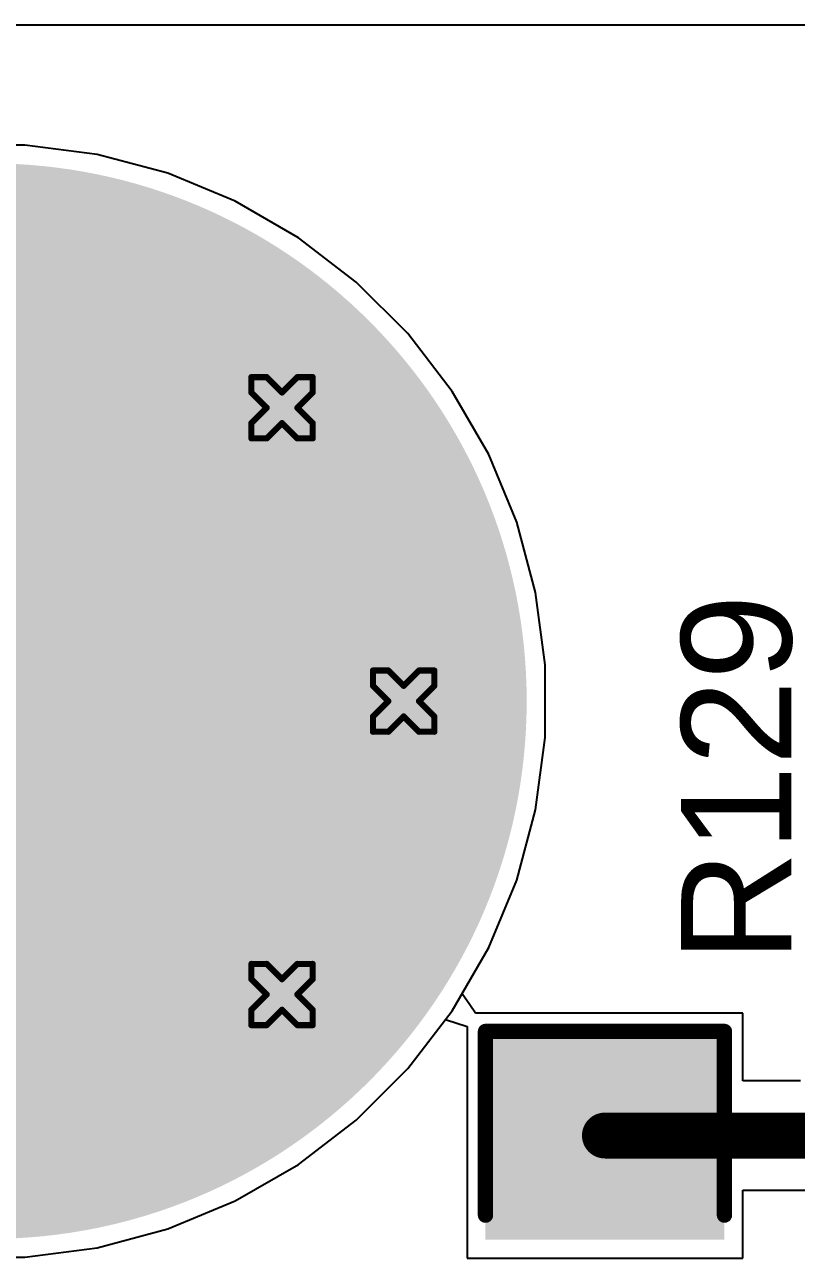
# Model space of a CAD drawing. Header units: inches. Extents: x -11 to 5379, y 0 to 5429.
# Drawn here: x 178.36 to 184.75, y 99.34 to 109.61 of the extents above; entities that cross this region are included whole.
import ezdxf

# ---------------------------------------------------------------- set-up
doc = ezdxf.new("R2010")
doc.units = ezdxf.units.IN
for name, color, linetype in [('Bottom Layer', 5, 'Continuous'), ('Bottom Solder', 6, 'Continuous'), ('Drill Drawing', 1, 'Continuous'), ('GND', 16, 'Continuous'), ('Multi-Layer', 9, 'Continuous'), ('Pad Holes', 156, 'Continuous'), ('PWR', 76, 'Continuous'), ('Top Layer', 1, 'Continuous'), ('Top Overlay', 2, 'Continuous'), ('Top Paste', 8, 'Continuous'), ('Top Solder', 216, 'Continuous'), ('Via Holes', 16, 'Continuous')]:
    doc.layers.add(name, color=color, linetype=linetype)
doc.styles.add('Arial', font='', dxfattribs={"height": 0.2})
doc.styles.get('Arial').set_extended_font_data('Arial')

# ---------------------------------------------------------------- blocks, each defined once
blk = doc.blocks.new('C___1206_664')
at = {"layer": 'Top Layer'}
for points in [[(-2.032, 0.889), (-0.508, 0.889), (-0.508, -0.889), (-2.032, -0.889)], [(0.508, 0.889), (2.032, 0.889), (2.032, -0.889), (0.508, -0.889)]]:
    blk.add_hatch(color=1, dxfattribs=at).paths.add_polyline_path(points)
at = {"layer": 'Top Paste'}
for points in [[(-2.032, 0.889), (-0.508, 0.889), (-0.508, -0.889), (-2.032, -0.889)], [(0.508, 0.889), (2.032, 0.889), (2.032, -0.889), (0.508, -0.889)]]:
    blk.add_hatch(color=8, dxfattribs=at).paths.add_polyline_path(points)
at = {"layer": 'Top Solder'}
for points in [[(-2.1336, 0.9906), (-0.4064, 0.9906), (-0.4064, -0.9906), (-2.1336, -0.9906)], [(0.4064, 0.9906), (2.1336, 0.9906), (2.1336, -0.9906), (0.4064, -0.9906)]]:
    blk.add_hatch(color=216, dxfattribs=at).paths.add_polyline_path(points)
at = {"layer": 'Top Overlay'}
for points in [[(-2.1336, -0.9906, 0.127, 0.127, 0), (-2.1336, 0.9906, 0.127, 0.127, 0)], [(-0.6096, 0.9906, 0.127, 0.127, 0), (-2.1336, 0.9906, 0.127, 0.127, 0)], [(2.1336, 0.9906, 0.127, 0.127, 0), (0.6096, 0.9906, 0.127, 0.127, 0)], [(2.1336, -0.9906, 0.127, 0.127, 0), (2.1336, 0.9906, 0.127, 0.127, 0)], [(-0.6096, -0.9906, 0.127, 0.127, 0), (-2.1336, -0.9906, 0.127, 0.127, 0)], [(2.1336, -0.9906, 0.127, 0.127, 0), (0.6096, -0.9906, 0.127, 0.127, 0)]]:
    blk.add_lwpolyline(points, format="xyseb", dxfattribs=at)
for points in [[(-2.16535, 0.9906, 0.0635, 0.0635, 1), (-2.10185, 0.9906, 0.0635, 0.0635, 1)], [(-2.16535, 0.9906, 0.0635, 0.0635, 1), (-2.10185, 0.9906, 0.0635, 0.0635, 1)], [(-0.64135, 0.9906, 0.0635, 0.0635, 1), (-0.57785, 0.9906, 0.0635, 0.0635, 1)], [(0.57785, 0.9906, 0.0635, 0.0635, 1), (0.64135, 0.9906, 0.0635, 0.0635, 1)], [(2.10185, 0.9906, 0.0635, 0.0635, 1), (2.16535, 0.9906, 0.0635, 0.0635, 1)], [(2.10185, 0.9906, 0.0635, 0.0635, 1), (2.16535, 0.9906, 0.0635, 0.0635, 1)], [(-2.16535, -0.9906, 0.0635, 0.0635, 1), (-2.10185, -0.9906, 0.0635, 0.0635, 1)], [(-2.16535, -0.9906, 0.0635, 0.0635, 1), (-2.10185, -0.9906, 0.0635, 0.0635, 1)], [(-0.64135, -0.9906, 0.0635, 0.0635, 1), (-0.57785, -0.9906, 0.0635, 0.0635, 1)], [(0.57785, -0.9906, 0.0635, 0.0635, 1), (0.64135, -0.9906, 0.0635, 0.0635, 1)], [(2.10185, -0.9906, 0.0635, 0.0635, 1), (2.16535, -0.9906, 0.0635, 0.0635, 1)], [(2.10185, -0.9906, 0.0635, 0.0635, 1), (2.16535, -0.9906, 0.0635, 0.0635, 1)]]:
    blk.add_lwpolyline(points, format="xyseb", close=True, dxfattribs=at)

msp = doc.modelspace()

# ---------------------------------------------------------------- hatches: boundary and pattern name
at = {"layer": 'Bottom Layer'}
h = msp.add_hatch(color=5, dxfattribs=at)
edge = h.paths.add_edge_path()
edge.add_arc((178.054, 104), 4.36, 0, 360)
h = msp.add_hatch(color=5, dxfattribs=at)
edge = h.paths.add_edge_path()
edge.add_arc((180.488, 106.434), 0.3, 0, 360)
h = msp.add_hatch(color=5, dxfattribs=at)
edge = h.paths.add_edge_path()
edge.add_arc((181.496, 104), 0.3, 0, 360)
h = msp.add_hatch(color=5, dxfattribs=at)
edge = h.paths.add_edge_path()
edge.add_arc((180.488, 101.566), 0.3, 0, 360)
at = {"layer": 'Bottom Solder'}
h = msp.add_hatch(color=6, dxfattribs=at)
edge = h.paths.add_edge_path()
edge.add_arc((178.054, 104), 4.462, 0, 360)
at = {"layer": 'GND'}
h = msp.add_hatch(color=16, dxfattribs=at)
edge = h.paths.add_edge_path()
edge.add_arc((178.054, 104), 4.36, 0, 360)
h = msp.add_hatch(color=16, dxfattribs=at)
edge = h.paths.add_edge_path()
edge.add_arc((180.488, 106.434), 0.3, 0, 360)
h = msp.add_hatch(color=16, dxfattribs=at)
edge = h.paths.add_edge_path()
edge.add_arc((181.496, 104), 0.3, 0, 360)
h = msp.add_hatch(color=16, dxfattribs=at)
edge = h.paths.add_edge_path()
edge.add_arc((180.488, 101.566), 0.3, 0, 360)
at = {"layer": 'Multi-Layer'}
h = msp.add_hatch(color=9, dxfattribs=at)
edge = h.paths.add_edge_path()
edge.add_arc((178.054, 104), 4.36, 0, 360)
at = {"layer": 'Pad Holes'}
h = msp.add_hatch(color=7, dxfattribs=at)
edge = h.paths.add_edge_path()
edge.add_arc((178.054, 104), 2.5, 0, 360)
at = {"layer": 'PWR'}
h = msp.add_hatch(color=76, dxfattribs=at)
edge = h.paths.add_edge_path()
edge.add_arc((178.054, 104), 4.36, 0, 360)
h = msp.add_hatch(color=76, dxfattribs=at)
edge = h.paths.add_edge_path()
edge.add_arc((180.488, 106.434), 0.3, 0, 360)
h = msp.add_hatch(color=76, dxfattribs=at)
edge = h.paths.add_edge_path()
edge.add_arc((181.496, 104), 0.3, 0, 360)
h = msp.add_hatch(color=76, dxfattribs=at)
edge = h.paths.add_edge_path()
edge.add_arc((180.488, 101.566), 0.3, 0, 360)
at = {"layer": 'Top Layer'}
h = msp.add_hatch(color=1, dxfattribs=at)
edge = h.paths.add_edge_path()
edge.add_arc((178.054, 104), 4.36, 0, 360)
h = msp.add_hatch(color=1, dxfattribs=at)
edge = h.paths.add_edge_path()
edge.add_arc((180.488, 106.434), 0.3, 0, 360)
h = msp.add_hatch(color=1, dxfattribs=at)
edge = h.paths.add_edge_path()
edge.add_arc((181.496, 104), 0.3, 0, 360)
h = msp.add_hatch(color=1, dxfattribs=at)
edge = h.paths.add_edge_path()
edge.add_arc((180.488, 101.566), 0.3, 0, 360)
at = {"layer": 'Top Solder'}
h = msp.add_hatch(color=216, dxfattribs=at)
edge = h.paths.add_edge_path()
edge.add_arc((178.054, 104), 4.462, 0, 360)
at = {"layer": 'Via Holes'}
h = msp.add_hatch(color=7, dxfattribs=at)
edge = h.paths.add_edge_path()
edge.add_arc((180.488, 106.434), 0.15, 0, 360)
h = msp.add_hatch(color=7, dxfattribs=at)
edge = h.paths.add_edge_path()
edge.add_arc((181.496, 104), 0.15, 0, 360)
h = msp.add_hatch(color=7, dxfattribs=at)
edge = h.paths.add_edge_path()
edge.add_arc((180.488, 101.566), 0.15, 0, 360)

# ---------------------------------------------------------------- linework, layer by layer
at = {"layer": 'Bottom Layer'}
for p, q in [((9.671, 109.612), (186.207, 109.612)), ((178.356, 108.614), (177.752, 108.614)), ((178.956, 108.535), (178.356, 108.614)), ((179.54, 108.379), (178.956, 108.535)), ((180.099, 108.147), (179.54, 108.379)), ((180.623, 107.845), (180.099, 108.147)), ((181.103, 107.476), (180.623, 107.845)), ((181.53, 107.049), (181.103, 107.476)), ((181.899, 106.569), (181.53, 107.049)), ((182.201, 106.045), (181.899, 106.569)), ((182.433, 105.486), (182.201, 106.045)), ((182.589, 104.902), (182.433, 105.486)), ((182.668, 104.302), (182.589, 104.902)), ((182.668, 103.698), (182.668, 104.302)), ((182.589, 103.098), (182.668, 103.698)), ((182.433, 102.514), (182.589, 103.098)), ((182.201, 101.955), (182.433, 102.514)), ((181.899, 101.431), (182.201, 101.955)), ((181.53, 100.951), (181.899, 101.431)), ((181.103, 100.524), (181.53, 100.951)), ((180.623, 100.155), (181.103, 100.524)), ((180.099, 99.853), (180.623, 100.155)), ((179.54, 99.622), (180.099, 99.853)), ((178.956, 99.465), (179.54, 99.622)), ((178.356, 99.386), (178.956, 99.465)), ((177.752, 99.386), (178.356, 99.386))]:
    msp.add_line(p, q, dxfattribs=at)
at = {"layer": 'Drill Drawing'}
for points in [[(180.234, 106.561, 0.0508, 0.0508, 0), (180.234, 106.688, 0.0508, 0.0508, 0)], [(180.234, 106.688, 0.0508, 0.0508, 0), (180.361, 106.688, 0.0508, 0.0508, 0)], [(180.361, 106.688, 0.0508, 0.0508, 0), (180.488, 106.561, 0.0508, 0.0508, 0)], [(180.488, 106.561, 0.0508, 0.0508, 0), (180.615, 106.688, 0.0508, 0.0508, 0)], [(180.615, 106.688, 0.0508, 0.0508, 0), (180.742, 106.688, 0.0508, 0.0508, 0)], [(180.742, 106.561, 0.0508, 0.0508, 0), (180.742, 106.688, 0.0508, 0.0508, 0)], [(180.234, 106.561, 0.0508, 0.0508, 0), (180.361, 106.434, 0.0508, 0.0508, 0)], [(180.615, 106.434, 0.0508, 0.0508, 0), (180.742, 106.561, 0.0508, 0.0508, 0)], [(180.234, 106.307, 0.0508, 0.0508, 0), (180.361, 106.434, 0.0508, 0.0508, 0)], [(180.615, 106.434, 0.0508, 0.0508, 0), (180.742, 106.307, 0.0508, 0.0508, 0)], [(180.234, 106.18, 0.0508, 0.0508, 0), (180.234, 106.307, 0.0508, 0.0508, 0)], [(180.361, 106.18, 0.0508, 0.0508, 0), (180.488, 106.307, 0.0508, 0.0508, 0)], [(180.488, 106.307, 0.0508, 0.0508, 0), (180.615, 106.18, 0.0508, 0.0508, 0)], [(180.742, 106.18, 0.0508, 0.0508, 0), (180.742, 106.307, 0.0508, 0.0508, 0)], [(180.234, 106.18, 0.0508, 0.0508, 0), (180.361, 106.18, 0.0508, 0.0508, 0)], [(180.615, 106.18, 0.0508, 0.0508, 0), (180.742, 106.18, 0.0508, 0.0508, 0)], [(181.242, 104.127, 0.0508, 0.0508, 0), (181.242, 104.254, 0.0508, 0.0508, 0)], [(181.242, 104.254, 0.0508, 0.0508, 0), (181.369, 104.254, 0.0508, 0.0508, 0)], [(181.369, 104.254, 0.0508, 0.0508, 0), (181.496, 104.127, 0.0508, 0.0508, 0)], [(181.496, 104.127, 0.0508, 0.0508, 0), (181.623, 104.254, 0.0508, 0.0508, 0)], [(181.623, 104.254, 0.0508, 0.0508, 0), (181.75, 104.254, 0.0508, 0.0508, 0)], [(181.75, 104.127, 0.0508, 0.0508, 0), (181.75, 104.254, 0.0508, 0.0508, 0)], [(181.242, 104.127, 0.0508, 0.0508, 0), (181.369, 104, 0.0508, 0.0508, 0)], [(181.623, 104, 0.0508, 0.0508, 0), (181.75, 104.127, 0.0508, 0.0508, 0)], [(181.242, 103.873, 0.0508, 0.0508, 0), (181.369, 104, 0.0508, 0.0508, 0)], [(181.623, 104, 0.0508, 0.0508, 0), (181.75, 103.873, 0.0508, 0.0508, 0)], [(181.242, 103.746, 0.0508, 0.0508, 0), (181.242, 103.873, 0.0508, 0.0508, 0)], [(181.369, 103.746, 0.0508, 0.0508, 0), (181.496, 103.873, 0.0508, 0.0508, 0)], [(181.496, 103.873, 0.0508, 0.0508, 0), (181.623, 103.746, 0.0508, 0.0508, 0)], [(181.75, 103.746, 0.0508, 0.0508, 0), (181.75, 103.873, 0.0508, 0.0508, 0)], [(181.242, 103.746, 0.0508, 0.0508, 0), (181.369, 103.746, 0.0508, 0.0508, 0)], [(181.623, 103.746, 0.0508, 0.0508, 0), (181.75, 103.746, 0.0508, 0.0508, 0)], [(180.234, 101.693, 0.0508, 0.0508, 0), (180.234, 101.82, 0.0508, 0.0508, 0)], [(180.234, 101.82, 0.0508, 0.0508, 0), (180.361, 101.82, 0.0508, 0.0508, 0)], [(180.361, 101.82, 0.0508, 0.0508, 0), (180.488, 101.693, 0.0508, 0.0508, 0)], [(180.488, 101.693, 0.0508, 0.0508, 0), (180.615, 101.82, 0.0508, 0.0508, 0)], [(180.615, 101.82, 0.0508, 0.0508, 0), (180.742, 101.82, 0.0508, 0.0508, 0)], [(180.742, 101.693, 0.0508, 0.0508, 0), (180.742, 101.82, 0.0508, 0.0508, 0)], [(180.234, 101.693, 0.0508, 0.0508, 0), (180.361, 101.566, 0.0508, 0.0508, 0)], [(180.615, 101.566, 0.0508, 0.0508, 0), (180.742, 101.693, 0.0508, 0.0508, 0)], [(180.234, 101.439, 0.0508, 0.0508, 0), (180.361, 101.566, 0.0508, 0.0508, 0)], [(180.615, 101.566, 0.0508, 0.0508, 0), (180.742, 101.439, 0.0508, 0.0508, 0)], [(180.234, 101.312, 0.0508, 0.0508, 0), (180.234, 101.439, 0.0508, 0.0508, 0)], [(180.361, 101.312, 0.0508, 0.0508, 0), (180.488, 101.439, 0.0508, 0.0508, 0)], [(180.488, 101.439, 0.0508, 0.0508, 0), (180.615, 101.312, 0.0508, 0.0508, 0)], [(180.742, 101.312, 0.0508, 0.0508, 0), (180.742, 101.439, 0.0508, 0.0508, 0)], [(180.234, 101.312, 0.0508, 0.0508, 0), (180.361, 101.312, 0.0508, 0.0508, 0)], [(180.615, 101.312, 0.0508, 0.0508, 0), (180.742, 101.312, 0.0508, 0.0508, 0)]]:
    msp.add_lwpolyline(points, format="xyseb", dxfattribs=at)
for points in [[(180.221, 106.688, 0.0254, 0.0254, 1), (180.247, 106.688, 0.0254, 0.0254, 1)], [(180.221, 106.688, 0.0254, 0.0254, 1), (180.247, 106.688, 0.0254, 0.0254, 1)], [(180.348, 106.688, 0.0254, 0.0254, 1), (180.374, 106.688, 0.0254, 0.0254, 1)], [(180.348, 106.688, 0.0254, 0.0254, 1), (180.374, 106.688, 0.0254, 0.0254, 1)], [(180.602, 106.688, 0.0254, 0.0254, 1), (180.628, 106.688, 0.0254, 0.0254, 1)], [(180.602, 106.688, 0.0254, 0.0254, 1), (180.628, 106.688, 0.0254, 0.0254, 1)], [(180.729, 106.688, 0.0254, 0.0254, 1), (180.755, 106.688, 0.0254, 0.0254, 1)], [(180.729, 106.688, 0.0254, 0.0254, 1), (180.755, 106.688, 0.0254, 0.0254, 1)], [(180.221, 106.561, 0.0254, 0.0254, 1), (180.247, 106.561, 0.0254, 0.0254, 1)], [(180.221, 106.561, 0.0254, 0.0254, 1), (180.247, 106.561, 0.0254, 0.0254, 1)], [(180.475, 106.561, 0.0254, 0.0254, 1), (180.501, 106.561, 0.0254, 0.0254, 1)], [(180.475, 106.561, 0.0254, 0.0254, 1), (180.501, 106.561, 0.0254, 0.0254, 1)], [(180.729, 106.561, 0.0254, 0.0254, 1), (180.755, 106.561, 0.0254, 0.0254, 1)], [(180.729, 106.561, 0.0254, 0.0254, 1), (180.755, 106.561, 0.0254, 0.0254, 1)], [(180.348, 106.434, 0.0254, 0.0254, 1), (180.374, 106.434, 0.0254, 0.0254, 1)], [(180.348, 106.434, 0.0254, 0.0254, 1), (180.374, 106.434, 0.0254, 0.0254, 1)], [(180.602, 106.434, 0.0254, 0.0254, 1), (180.628, 106.434, 0.0254, 0.0254, 1)], [(180.602, 106.434, 0.0254, 0.0254, 1), (180.628, 106.434, 0.0254, 0.0254, 1)], [(180.221, 106.307, 0.0254, 0.0254, 1), (180.247, 106.307, 0.0254, 0.0254, 1)], [(180.221, 106.307, 0.0254, 0.0254, 1), (180.247, 106.307, 0.0254, 0.0254, 1)], [(180.475, 106.307, 0.0254, 0.0254, 1), (180.501, 106.307, 0.0254, 0.0254, 1)], [(180.475, 106.307, 0.0254, 0.0254, 1), (180.501, 106.307, 0.0254, 0.0254, 1)], [(180.729, 106.307, 0.0254, 0.0254, 1), (180.755, 106.307, 0.0254, 0.0254, 1)], [(180.729, 106.307, 0.0254, 0.0254, 1), (180.755, 106.307, 0.0254, 0.0254, 1)], [(180.221, 106.18, 0.0254, 0.0254, 1), (180.247, 106.18, 0.0254, 0.0254, 1)], [(180.221, 106.18, 0.0254, 0.0254, 1), (180.247, 106.18, 0.0254, 0.0254, 1)], [(180.348, 106.18, 0.0254, 0.0254, 1), (180.374, 106.18, 0.0254, 0.0254, 1)], [(180.348, 106.18, 0.0254, 0.0254, 1), (180.374, 106.18, 0.0254, 0.0254, 1)], [(180.602, 106.18, 0.0254, 0.0254, 1), (180.628, 106.18, 0.0254, 0.0254, 1)], [(180.602, 106.18, 0.0254, 0.0254, 1), (180.628, 106.18, 0.0254, 0.0254, 1)], [(180.729, 106.18, 0.0254, 0.0254, 1), (180.755, 106.18, 0.0254, 0.0254, 1)], [(180.729, 106.18, 0.0254, 0.0254, 1), (180.755, 106.18, 0.0254, 0.0254, 1)], [(181.229, 104.254, 0.0254, 0.0254, 1), (181.255, 104.254, 0.0254, 0.0254, 1)], [(181.229, 104.254, 0.0254, 0.0254, 1), (181.255, 104.254, 0.0254, 0.0254, 1)], [(181.356, 104.254, 0.0254, 0.0254, 1), (181.382, 104.254, 0.0254, 0.0254, 1)], [(181.356, 104.254, 0.0254, 0.0254, 1), (181.382, 104.254, 0.0254, 0.0254, 1)], [(181.61, 104.254, 0.0254, 0.0254, 1), (181.636, 104.254, 0.0254, 0.0254, 1)], [(181.61, 104.254, 0.0254, 0.0254, 1), (181.636, 104.254, 0.0254, 0.0254, 1)], [(181.737, 104.254, 0.0254, 0.0254, 1), (181.763, 104.254, 0.0254, 0.0254, 1)], [(181.737, 104.254, 0.0254, 0.0254, 1), (181.763, 104.254, 0.0254, 0.0254, 1)], [(181.229, 104.127, 0.0254, 0.0254, 1), (181.255, 104.127, 0.0254, 0.0254, 1)], [(181.229, 104.127, 0.0254, 0.0254, 1), (181.255, 104.127, 0.0254, 0.0254, 1)], [(181.483, 104.127, 0.0254, 0.0254, 1), (181.509, 104.127, 0.0254, 0.0254, 1)], [(181.483, 104.127, 0.0254, 0.0254, 1), (181.509, 104.127, 0.0254, 0.0254, 1)], [(181.737, 104.127, 0.0254, 0.0254, 1), (181.763, 104.127, 0.0254, 0.0254, 1)], [(181.737, 104.127, 0.0254, 0.0254, 1), (181.763, 104.127, 0.0254, 0.0254, 1)], [(181.356, 104, 0.0254, 0.0254, 1), (181.382, 104, 0.0254, 0.0254, 1)], [(181.356, 104, 0.0254, 0.0254, 1), (181.382, 104, 0.0254, 0.0254, 1)], [(181.61, 104, 0.0254, 0.0254, 1), (181.636, 104, 0.0254, 0.0254, 1)], [(181.61, 104, 0.0254, 0.0254, 1), (181.636, 104, 0.0254, 0.0254, 1)], [(181.229, 103.873, 0.0254, 0.0254, 1), (181.255, 103.873, 0.0254, 0.0254, 1)], [(181.229, 103.873, 0.0254, 0.0254, 1), (181.255, 103.873, 0.0254, 0.0254, 1)], [(181.483, 103.873, 0.0254, 0.0254, 1), (181.509, 103.873, 0.0254, 0.0254, 1)], [(181.483, 103.873, 0.0254, 0.0254, 1), (181.509, 103.873, 0.0254, 0.0254, 1)], [(181.737, 103.873, 0.0254, 0.0254, 1), (181.763, 103.873, 0.0254, 0.0254, 1)], [(181.737, 103.873, 0.0254, 0.0254, 1), (181.763, 103.873, 0.0254, 0.0254, 1)], [(181.229, 103.746, 0.0254, 0.0254, 1), (181.255, 103.746, 0.0254, 0.0254, 1)], [(181.229, 103.746, 0.0254, 0.0254, 1), (181.255, 103.746, 0.0254, 0.0254, 1)], [(181.356, 103.746, 0.0254, 0.0254, 1), (181.382, 103.746, 0.0254, 0.0254, 1)], [(181.356, 103.746, 0.0254, 0.0254, 1), (181.382, 103.746, 0.0254, 0.0254, 1)], [(181.61, 103.746, 0.0254, 0.0254, 1), (181.636, 103.746, 0.0254, 0.0254, 1)], [(181.61, 103.746, 0.0254, 0.0254, 1), (181.636, 103.746, 0.0254, 0.0254, 1)], [(181.737, 103.746, 0.0254, 0.0254, 1), (181.763, 103.746, 0.0254, 0.0254, 1)], [(181.737, 103.746, 0.0254, 0.0254, 1), (181.763, 103.746, 0.0254, 0.0254, 1)], [(180.221, 101.82, 0.0254, 0.0254, 1), (180.247, 101.82, 0.0254, 0.0254, 1)], [(180.221, 101.82, 0.0254, 0.0254, 1), (180.247, 101.82, 0.0254, 0.0254, 1)], [(180.348, 101.82, 0.0254, 0.0254, 1), (180.374, 101.82, 0.0254, 0.0254, 1)], [(180.348, 101.82, 0.0254, 0.0254, 1), (180.374, 101.82, 0.0254, 0.0254, 1)], [(180.602, 101.82, 0.0254, 0.0254, 1), (180.628, 101.82, 0.0254, 0.0254, 1)], [(180.602, 101.82, 0.0254, 0.0254, 1), (180.628, 101.82, 0.0254, 0.0254, 1)], [(180.729, 101.82, 0.0254, 0.0254, 1), (180.755, 101.82, 0.0254, 0.0254, 1)], [(180.729, 101.82, 0.0254, 0.0254, 1), (180.755, 101.82, 0.0254, 0.0254, 1)], [(180.221, 101.693, 0.0254, 0.0254, 1), (180.247, 101.693, 0.0254, 0.0254, 1)], [(180.221, 101.693, 0.0254, 0.0254, 1), (180.247, 101.693, 0.0254, 0.0254, 1)], [(180.475, 101.693, 0.0254, 0.0254, 1), (180.501, 101.693, 0.0254, 0.0254, 1)], [(180.475, 101.693, 0.0254, 0.0254, 1), (180.501, 101.693, 0.0254, 0.0254, 1)], [(180.729, 101.693, 0.0254, 0.0254, 1), (180.755, 101.693, 0.0254, 0.0254, 1)], [(180.729, 101.693, 0.0254, 0.0254, 1), (180.755, 101.693, 0.0254, 0.0254, 1)], [(180.348, 101.566, 0.0254, 0.0254, 1), (180.374, 101.566, 0.0254, 0.0254, 1)], [(180.348, 101.566, 0.0254, 0.0254, 1), (180.374, 101.566, 0.0254, 0.0254, 1)], [(180.602, 101.566, 0.0254, 0.0254, 1), (180.628, 101.566, 0.0254, 0.0254, 1)], [(180.602, 101.566, 0.0254, 0.0254, 1), (180.628, 101.566, 0.0254, 0.0254, 1)], [(180.221, 101.439, 0.0254, 0.0254, 1), (180.247, 101.439, 0.0254, 0.0254, 1)], [(180.221, 101.439, 0.0254, 0.0254, 1), (180.247, 101.439, 0.0254, 0.0254, 1)], [(180.475, 101.439, 0.0254, 0.0254, 1), (180.501, 101.439, 0.0254, 0.0254, 1)], [(180.475, 101.439, 0.0254, 0.0254, 1), (180.501, 101.439, 0.0254, 0.0254, 1)], [(180.729, 101.439, 0.0254, 0.0254, 1), (180.755, 101.439, 0.0254, 0.0254, 1)], [(180.729, 101.439, 0.0254, 0.0254, 1), (180.755, 101.439, 0.0254, 0.0254, 1)], [(180.221, 101.312, 0.0254, 0.0254, 1), (180.247, 101.312, 0.0254, 0.0254, 1)], [(180.221, 101.312, 0.0254, 0.0254, 1), (180.247, 101.312, 0.0254, 0.0254, 1)], [(180.348, 101.312, 0.0254, 0.0254, 1), (180.374, 101.312, 0.0254, 0.0254, 1)], [(180.348, 101.312, 0.0254, 0.0254, 1), (180.374, 101.312, 0.0254, 0.0254, 1)], [(180.602, 101.312, 0.0254, 0.0254, 1), (180.628, 101.312, 0.0254, 0.0254, 1)], [(180.602, 101.312, 0.0254, 0.0254, 1), (180.628, 101.312, 0.0254, 0.0254, 1)], [(180.729, 101.312, 0.0254, 0.0254, 1), (180.755, 101.312, 0.0254, 0.0254, 1)], [(180.729, 101.312, 0.0254, 0.0254, 1), (180.755, 101.312, 0.0254, 0.0254, 1)]]:
    msp.add_lwpolyline(points, format="xyseb", close=True, dxfattribs=at)
at = {"layer": 'GND'}
msp.add_line((0.388, 109.612), (343.612, 109.612), dxfattribs=at)
at = {"layer": 'PWR'}
for p, q in [((0.388, 109.612), (206.578, 109.612)), ((178.356, 108.614), (177.752, 108.614)), ((178.956, 108.535), (178.356, 108.614)), ((179.54, 108.379), (178.956, 108.535)), ((180.099, 108.147), (179.54, 108.379)), ((180.623, 107.845), (180.099, 108.147)), ((181.103, 107.476), (180.623, 107.845)), ((181.53, 107.049), (181.103, 107.476)), ((181.899, 106.569), (181.53, 107.049)), ((182.201, 106.045), (181.899, 106.569)), ((182.433, 105.486), (182.201, 106.045)), ((182.589, 104.902), (182.433, 105.486)), ((182.668, 104.302), (182.589, 104.902)), ((182.668, 103.698), (182.668, 104.302)), ((182.589, 103.098), (182.668, 103.698)), ((182.433, 102.514), (182.589, 103.098)), ((182.201, 101.955), (182.433, 102.514)), ((181.899, 101.431), (182.201, 101.955)), ((181.53, 100.951), (181.899, 101.431)), ((181.103, 100.524), (181.53, 100.951)), ((180.623, 100.155), (181.103, 100.524)), ((180.099, 99.853), (180.623, 100.155)), ((179.54, 99.622), (180.099, 99.853)), ((178.956, 99.465), (179.54, 99.622)), ((178.356, 99.386), (178.956, 99.465)), ((177.752, 99.386), (178.356, 99.386))]:
    msp.add_line(p, q, dxfattribs=at)
at = {"layer": 'Top Layer'}
for p, q in [((9.671, 109.612), (186.207, 109.612)), ((178.356, 108.614), (177.752, 108.614)), ((178.956, 108.535), (178.356, 108.614)), ((179.54, 108.379), (178.956, 108.535)), ((180.099, 108.147), (179.54, 108.379)), ((180.623, 107.845), (180.099, 108.147)), ((181.103, 107.476), (180.623, 107.845)), ((181.53, 107.049), (181.103, 107.476)), ((181.899, 106.569), (181.53, 107.049)), ((182.201, 106.045), (181.899, 106.569)), ((182.433, 105.486), (182.201, 106.045)), ((182.589, 104.902), (182.433, 105.486)), ((182.668, 104.302), (182.589, 104.902)), ((182.668, 103.698), (182.668, 104.302)), ((182.589, 103.098), (182.668, 103.698)), ((182.433, 102.514), (182.589, 103.098)), ((182.201, 101.955), (182.433, 102.514)), ((181.98, 101.573), (182.201, 101.955)), ((182.046, 101.48), (181.98, 101.573)), ((182.093, 101.412), (182.046, 101.48)), ((181.53, 100.951), (181.844, 101.36)), ((181.844, 101.36), (182.022, 101.3)), ((182.143, 101.412), (182.093, 101.412)), ((182.154, 101.412), (182.143, 101.412)), ((182.143, 101.412), (182.143, 101.412)), ((184.308, 101.412), (182.154, 101.412)), ((184.308, 100.85), (184.308, 101.412)), ((182.022, 101.3), (182.022, 101.264)), ((182.022, 101.264), (182.022, 99.38)), ((181.103, 100.524), (181.53, 100.951)), ((184.787, 100.85), (184.308, 100.85)), ((180.623, 100.155), (181.103, 100.524)), ((180.099, 99.853), (180.623, 100.155)), ((184.308, 99.38), (184.308, 99.943)), ((184.308, 99.943), (184.974, 99.943)), ((179.54, 99.622), (180.099, 99.853)), ((178.956, 99.465), (179.54, 99.622)), ((178.356, 99.386), (178.956, 99.465)), ((177.752, 99.386), (178.356, 99.386)), ((182.022, 99.38), (184.308, 99.38))]:
    msp.add_line(p, q, dxfattribs=at)
msp.add_lwpolyline([(183.165, 100.396, 0.381, 0.381, 0), (184.974, 100.396, 0.381, 0.381, 0)], format="xyseb", dxfattribs=at)
msp.add_lwpolyline([(183.07, 100.396, 0.191, 0.191, 1), (183.26, 100.396, 0.191, 0.191, 1)], format="xyseb", close=True, dxfattribs=at)

# ---------------------------------------------------------------- block references
at = {"rotation": 270}
msp.add_blockref('C___1206_664', (183.165, 99.126), dxfattribs=at)

# ---------------------------------------------------------------- texts
at = {"layer": 'Top Overlay', "style": 'Arial'}
msp.add_text('R129', height=0.9144, rotation=90, dxfattribs=at).set_placement((184.711, 101.833))

doc.saveas('drawing.dxf')
